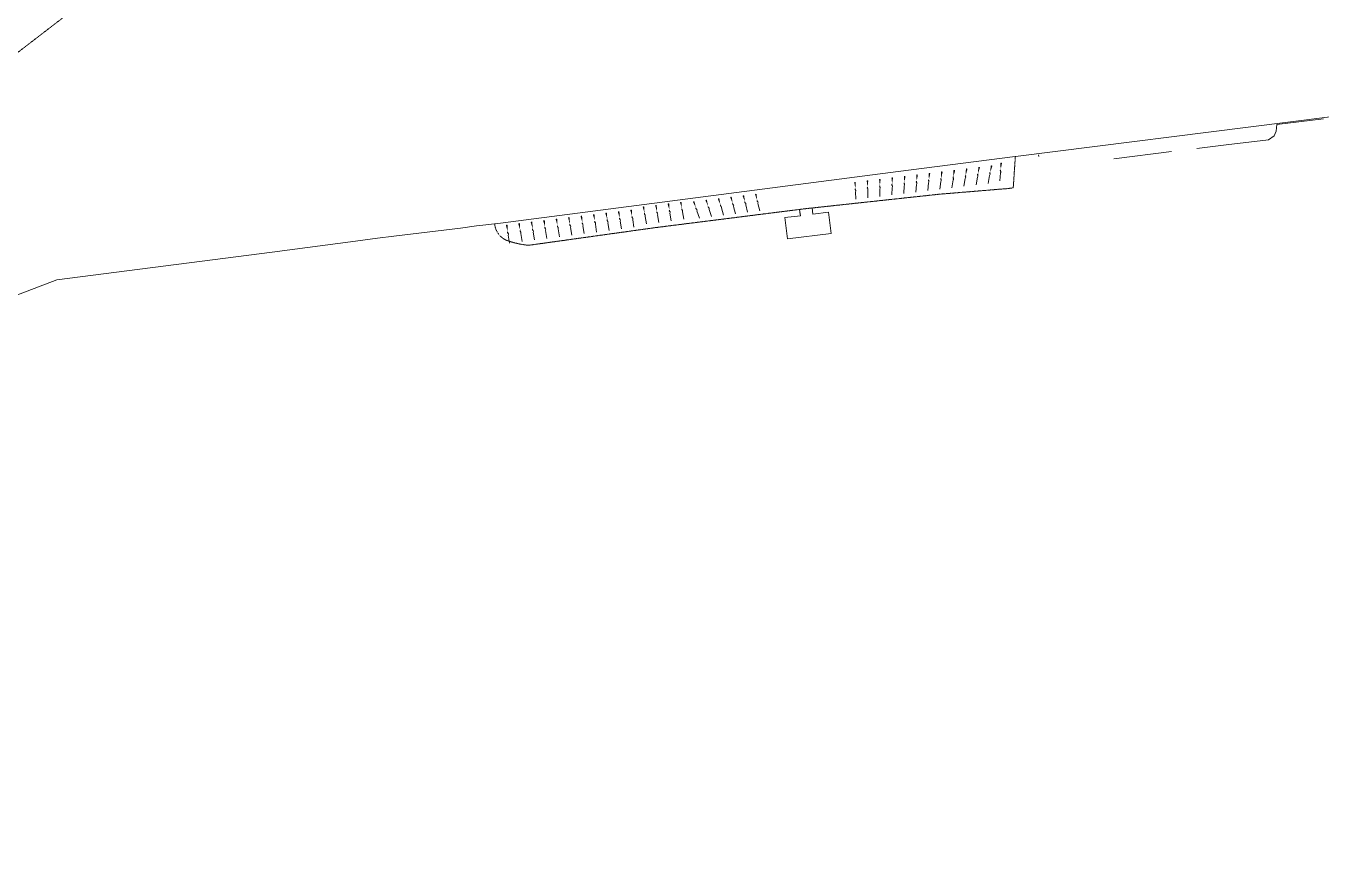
# Model space of a CAD drawing. Header units: millimetres. Extents: x 833924389 to 835767163, y 817400000 to 818811854.
# Drawn here: x 834542551 to 834952826, y 817740612 to 817999999 of the extents above; entities that cross this region are included whole.
import ezdxf

# ---------------------------------------------------------------- set-up
doc = ezdxf.new("R2010")
doc.units = ezdxf.units.MM
doc.header["$LTSCALE"] = 10
doc.header["$MEASUREMENT"] = 0
for name, pattern in [('11SW4A$0$DGN Style 3', [13.045886, 9.31849, -3.727396]), ('CENTER', [2, 1.25, -0.25, 0.25, -0.25]), ('DGN Style 2', [15.39188, 9.235128, -6.156752])]:
    doc.linetypes.add(name, pattern=pattern)
doc.layers.add('01_Base_Plan', color=5, linetype='Continuous', lineweight=5)
doc.layers.add('02_Buiding_Height_Limit', color=1, linetype='CENTER', lineweight=18)

# ---------------------------------------------------------------- blocks, each defined once
blk = doc.blocks.new('11SW4A$0$SLOPE_1')
at = {"linetype": 'Continuous', "lineweight": 0}
h = blk.add_hatch(color=0, dxfattribs=at)
edge = h.paths.add_edge_path(flags=16)
edge.add_ellipse((0.19, 0), major_axis=(0, 0.26), ratio=0.731707, start_angle=0, end_angle=360)
at = {"color": 0, "linetype": 'Continuous', "lineweight": 0}
blk.add_line((3.28, 0), (5.78, 0), dxfattribs=at)
blk.add_open_spline([(2.27, 0), (2.33, -0.03), (2.4, -0.09), (2.46, -0.09), (2.52, -0.09), (2.59, -0.03), (2.65, 0), (2.71, 0.03), (2.78, 0.06), (2.84, 0.09), (2.98, 0.15), (3.15, 0.07), (3.28, 0)], degree=3, knots=[0, 0, 0, 0, 0.193681, 0.193681, 0.193681, 0.387389, 0.387389, 0.387389, 0.581965, 0.581965, 0.581965, 1, 1, 1, 1], dxfattribs=at)
blk.add_solid([(2.27, 0), (0.19, 0.26), (0.19, -0.26)], dxfattribs=at)
blk = doc.blocks.new('11SW4A$0$SLOPE_2')
at = {"linetype": 'Continuous', "lineweight": 0}
h = blk.add_hatch(color=0, dxfattribs=at)
edge = h.paths.add_edge_path(flags=16)
edge.add_ellipse((0.19, 0), major_axis=(0, 0.26), ratio=0.731707, start_angle=0, end_angle=360)
at = {"color": 0, "linetype": 'Continuous', "lineweight": 0}
blk.add_line((3.29, 0), (5.8, 0), dxfattribs=at)
blk.add_open_spline([(2.28, 0), (2.34, -0.03), (2.4, -0.12), (2.47, -0.09), (2.53, -0.06), (2.59, -0.03), (2.66, 0), (2.72, 0.03), (2.78, 0.06), (2.85, 0.09), (2.98, 0.15), (3.18, 0.06), (3.29, 0)], degree=3, knots=[0, 0, 0, 0, 0.194519, 0.194519, 0.194519, 0.388142, 0.388142, 0.388142, 0.581765, 0.581765, 0.581765, 1, 1, 1, 1], dxfattribs=at)
blk.add_solid([(2.28, 0), (0.19, 0.26), (0.19, -0.26)], dxfattribs=at)
blk = doc.blocks.new('11SW4A$0$SLOPE_3')
at = {"linetype": 'Continuous', "lineweight": 0}
h = blk.add_hatch(color=0, dxfattribs=at)
edge = h.paths.add_edge_path(flags=16)
edge.add_ellipse((0.19, 0), major_axis=(0, 0.259), ratio=0.731707, start_angle=0, end_angle=360)
at = {"color": 0, "linetype": 'Continuous', "lineweight": 0}
blk.add_line((3.27, 0), (5.76, 0), dxfattribs=at)
blk.add_open_spline([(2.26, 0), (2.32, -0.03), (2.39, -0.06), (2.45, -0.09), (2.51, -0.12), (2.58, -0.03), (2.64, 0), (2.7, 0.03), (2.76, 0.06), (2.83, 0.09), (2.96, 0.15), (3.15, 0.06), (3.27, 0)], degree=3, knots=[0, 0, 0, 0, 0.193902, 0.193902, 0.193902, 0.387978, 0.387978, 0.387978, 0.581159, 0.581159, 0.581159, 1, 1, 1, 1], dxfattribs=at)
at = {"color": 0, "linetype": 'Continuous', "lineweight": 0, "extrusion": (0, 0, -1)}
blk.add_solid([(-2.26, 0), (-0.19, 0.26), (-0.19, -0.26)], dxfattribs=at)
blk = doc.blocks.new('11SW4A$0$SLOPE_4')
at = {"linetype": 'Continuous', "lineweight": 0}
h = blk.add_hatch(color=0, dxfattribs=at)
edge = h.paths.add_edge_path(flags=16)
edge.add_ellipse((0.19, 0), major_axis=(0, 0.257), ratio=0.731707, start_angle=0, end_angle=360)
at = {"color": 0, "linetype": 'Continuous', "lineweight": 0}
blk.add_line((3.25, 0), (5.72, 0), dxfattribs=at)
blk.add_open_spline([(2.25, 0), (2.31, -0.03), (2.37, -0.09), (2.43, -0.09), (2.5, -0.09), (2.56, -0.03), (2.62, 0), (2.68, 0.03), (2.75, 0.06), (2.81, 0.09), (2.95, 0.15), (3.12, 0.06), (3.25, 0)], degree=3, knots=[0, 0, 0, 0, 0.193398, 0.193398, 0.193398, 0.386888, 0.386888, 0.386888, 0.581535, 0.581535, 0.581535, 1, 1, 1, 1], dxfattribs=at)
at = {"color": 0, "linetype": 'Continuous', "lineweight": 0, "extrusion": (0, 0, -1)}
blk.add_solid([(-2.25, 0), (-0.19, 0.26), (-0.19, -0.26)], dxfattribs=at)
blk = doc.blocks.new('11SW4A$0$SLOPE_5')
at = {"linetype": 'Continuous', "lineweight": 0}
h = blk.add_hatch(color=0, dxfattribs=at)
edge = h.paths.add_edge_path(flags=16)
edge.add_ellipse((0.19, 0), major_axis=(0, 0.255), ratio=0.731707, start_angle=0, end_angle=360)
at = {"color": 0, "linetype": 'Continuous', "lineweight": 0}
blk.add_line((3.23, 0), (5.69, 0), dxfattribs=at)
blk.add_open_spline([(2.23, 0), (2.3, -0.03), (2.36, -0.09), (2.42, -0.09), (2.48, -0.09), (2.55, -0.03), (2.61, 0), (2.67, 0.03), (2.73, 0.06), (2.79, 0.09), (2.93, 0.15), (3.09, 0.06), (3.23, 0)], degree=3, knots=[0, 0, 0, 0, 0.193732, 0.193732, 0.193732, 0.387873, 0.387873, 0.387873, 0.581735, 0.581735, 0.581735, 1, 1, 1, 1], dxfattribs=at)
at = {"color": 0, "linetype": 'Continuous', "lineweight": 0, "extrusion": (0, 0, -1)}
blk.add_solid([(-2.23, 0), (-0.19, 0.26), (-0.19, -0.26)], dxfattribs=at)
blk = doc.blocks.new('11SW4A$0$SLOPE_6')
at = {"linetype": 'Continuous', "lineweight": 0}
h = blk.add_hatch(color=0, dxfattribs=at)
edge = h.paths.add_edge_path(flags=16)
edge.add_ellipse((0.19, 0), major_axis=(0, 0.254), ratio=0.731707, start_angle=0, end_angle=360)
at = {"color": 0, "linetype": 'Continuous', "lineweight": 0}
blk.add_line((3.21, 0), (5.66, 0), dxfattribs=at)
blk.add_open_spline([(2.22, 0), (2.28, -0.03), (2.34, -0.06), (2.41, -0.09), (2.47, -0.12), (2.53, -0.03), (2.59, 0), (2.66, 0.03), (2.72, 0.06), (2.78, 0.09), (2.91, 0.15), (3.07, 0.06), (3.21, 0)], degree=3, knots=[0, 0, 0, 0, 0.193755, 0.193755, 0.193755, 0.387915, 0.387915, 0.387915, 0.58148, 0.58148, 0.58148, 1, 1, 1, 1], dxfattribs=at)
at = {"color": 0, "linetype": 'Continuous', "lineweight": 0, "extrusion": (0, 0, -1)}
blk.add_solid([(-2.22, 0), (-0.19, 0.25), (-0.19, -0.25)], dxfattribs=at)
blk = doc.blocks.new('11SW4A$0$SLOPE_7')
at = {"linetype": 'Continuous', "lineweight": 0}
h = blk.add_hatch(color=0, dxfattribs=at)
edge = h.paths.add_edge_path(flags=16)
edge.add_ellipse((0.19, 0), major_axis=(0, 0.253), ratio=0.731707, start_angle=0, end_angle=360)
at = {"color": 0, "linetype": 'Continuous', "lineweight": 0}
blk.add_line((3.2, 0), (5.63, 0), dxfattribs=at)
blk.add_open_spline([(2.21, 0), (2.27, -0.03), (2.33, -0.12), (2.39, -0.09), (2.46, -0.06), (2.52, -0.03), (2.58, 0), (2.64, 0.03), (2.7, 0.06), (2.76, 0.08), (2.9, 0.15), (3.06, 0.06), (3.2, 0)], degree=3, knots=[0, 0, 0, 0, 0.193493, 0.193493, 0.193493, 0.387559, 0.387559, 0.387559, 0.581624, 0.581624, 0.581624, 1, 1, 1, 1], dxfattribs=at)
at = {"color": 0, "linetype": 'Continuous', "lineweight": 0, "extrusion": (0, 0, -1)}
blk.add_solid([(-2.21, 0), (-0.19, 0.25), (-0.19, -0.25)], dxfattribs=at)
blk = doc.blocks.new('11SW4A$0$SLOPE_8')
at = {"linetype": 'Continuous', "lineweight": 0}
h = blk.add_hatch(color=0, dxfattribs=at)
edge = h.paths.add_edge_path(flags=16)
edge.add_ellipse((0.18, 0), major_axis=(0, 0.252), ratio=0.731707, start_angle=0, end_angle=360)
at = {"color": 0, "linetype": 'Continuous', "lineweight": 0}
blk.add_line((3.18, 0), (5.6, 0), dxfattribs=at)
blk.add_open_spline([(2.2, 0), (2.26, -0.03), (2.32, -0.08), (2.38, -0.09), (2.45, -0.09), (2.51, -0.03), (2.57, 0), (2.63, 0.03), (2.69, 0.06), (2.75, 0.09), (2.88, 0.15), (3.05, 0.07), (3.18, 0)], degree=3, knots=[0, 0, 0, 0, 0.194055, 0.194055, 0.194055, 0.387897, 0.387897, 0.387897, 0.582283, 0.582283, 0.582283, 1, 1, 1, 1], dxfattribs=at)
at = {"color": 0, "linetype": 'Continuous', "lineweight": 0, "extrusion": (0, 0, -1)}
blk.add_solid([(-2.2, 0), (-0.18, 0.25), (-0.18, -0.25)], dxfattribs=at)
blk = doc.blocks.new('11SW4A$0$SLOPE_9')
at = {"linetype": 'Continuous', "lineweight": 0}
h = blk.add_hatch(color=0, dxfattribs=at)
edge = h.paths.add_edge_path(flags=16)
edge.add_ellipse((0.18, 0), major_axis=(0, 0.251), ratio=0.731707, start_angle=0, end_angle=360)
at = {"color": 0, "linetype": 'Continuous', "lineweight": 0}
blk.add_line((3.17, 0), (5.58, 0), dxfattribs=at)
blk.add_open_spline([(2.19, 0), (2.25, -0.03), (2.31, -0.12), (2.37, -0.09), (2.44, -0.06), (2.5, -0.03), (2.56, 0), (2.62, 0.03), (2.68, 0.06), (2.74, 0.08), (2.87, 0.15), (3.05, 0.07), (3.17, 0)], degree=3, knots=[0, 0, 0, 0, 0.194626, 0.194626, 0.194626, 0.388452, 0.388452, 0.388452, 0.582279, 0.582279, 0.582279, 1, 1, 1, 1], dxfattribs=at)
blk.add_solid([(2.19, 0), (0.18, 0.25), (0.18, -0.25)], dxfattribs=at)
blk = doc.blocks.new('11SW4A$0$SLOPE_10')
at = {"linetype": 'Continuous', "lineweight": 0}
h = blk.add_hatch(color=0, dxfattribs=at)
edge = h.paths.add_edge_path(flags=16)
edge.add_ellipse((0.18, 0), major_axis=(0, 0.25), ratio=0.731707, start_angle=0, end_angle=360)
at = {"color": 0, "linetype": 'Continuous', "lineweight": 0}
blk.add_line((3.16, 0), (5.56, 0), dxfattribs=at)
blk.add_open_spline([(2.18, 0), (2.24, -0.03), (2.3, -0.06), (2.37, -0.09), (2.43, -0.11), (2.49, -0.03), (2.55, 0), (2.61, 0.03), (2.67, 0.06), (2.73, 0.08), (2.86, 0.14), (3.04, 0.07), (3.16, 0)], degree=3, knots=[0, 0, 0, 0, 0.194088, 0.194088, 0.194088, 0.387544, 0.387544, 0.387544, 0.58188, 0.58188, 0.58188, 1, 1, 1, 1], dxfattribs=at)
at = {"color": 0, "linetype": 'Continuous', "lineweight": 0, "extrusion": (0, 0, -1)}
blk.add_solid([(-2.18, 0), (-0.18, 0.25), (-0.18, -0.25)], dxfattribs=at)
blk = doc.blocks.new('11SW4A$0$SLOPE_11')
at = {"linetype": 'Continuous', "lineweight": 0}
h = blk.add_hatch(color=0, dxfattribs=at)
edge = h.paths.add_edge_path(flags=16)
edge.add_ellipse((0.18, 0), major_axis=(0, 0.249), ratio=0.731707, start_angle=0, end_angle=360)
at = {"color": 0, "linetype": 'Continuous', "lineweight": 0}
blk.add_line((3.15, 0), (5.54, 0), dxfattribs=at)
blk.add_open_spline([(2.18, 0), (2.24, -0.03), (2.3, -0.09), (2.36, -0.09), (2.42, -0.09), (2.48, -0.03), (2.54, 0), (2.6, 0.03), (2.66, 0.06), (2.72, 0.08), (2.85, 0.15), (3.04, 0.07), (3.15, 0)], degree=3, knots=[0, 0, 0, 0, 0.193885, 0.193885, 0.193885, 0.38777, 0.38777, 0.38777, 0.581656, 0.581656, 0.581656, 1, 1, 1, 1], dxfattribs=at)
at = {"color": 0, "linetype": 'Continuous', "lineweight": 0, "extrusion": (0, 0, -1)}
blk.add_solid([(-2.18, 0), (-0.18, 0.25), (-0.18, -0.25)], dxfattribs=at)
blk = doc.blocks.new('11SW4A$0$SLOPE_12')
at = {"linetype": 'Continuous', "lineweight": 0}
h = blk.add_hatch(color=0, dxfattribs=at)
edge = h.paths.add_edge_path(flags=16)
edge.add_ellipse((0.18, 0), major_axis=(0, 0.248), ratio=0.731707, start_angle=0, end_angle=360)
at = {"color": 0, "linetype": 'Continuous', "lineweight": 0}
blk.add_line((3.14, 0), (5.53, 0), dxfattribs=at)
blk.add_open_spline([(2.17, 0), (2.23, -0.03), (2.29, -0.11), (2.35, -0.09), (2.41, -0.06), (2.47, -0.03), (2.53, 0), (2.59, 0.03), (2.65, 0.06), (2.72, 0.08), (2.85, 0.14), (3.04, 0.07), (3.14, 0)], degree=3, knots=[0, 0, 0, 0, 0.193362, 0.193362, 0.193362, 0.387769, 0.387769, 0.387769, 0.582176, 0.582176, 0.582176, 1, 1, 1, 1], dxfattribs=at)
blk.add_solid([(2.17, 0), (0.18, 0.25), (0.18, -0.25)], dxfattribs=at)
blk = doc.blocks.new('11SW4A$0$SLOPE_13')
at = {"linetype": 'Continuous', "lineweight": 0}
h = blk.add_hatch(color=0, dxfattribs=at)
edge = h.paths.add_edge_path(flags=16)
edge.add_ellipse((0.18, 0), major_axis=(0, 0.248), ratio=0.731707, start_angle=0, end_angle=360)
at = {"color": 0, "linetype": 'Continuous', "lineweight": 0}
blk.add_line((3.13, 0), (5.52, 0), dxfattribs=at)
blk.add_open_spline([(2.17, 0), (2.23, -0.03), (2.29, -0.1), (2.35, -0.09), (2.41, -0.08), (2.47, -0.03), (2.53, 0), (2.59, 0.03), (2.65, 0.05), (2.71, 0.08), (2.84, 0.14), (3.04, 0.07), (3.13, 0)], degree=3, knots=[0, 0, 0, 0, 0.194154, 0.194154, 0.194154, 0.38874, 0.38874, 0.38874, 0.582469, 0.582469, 0.582469, 1, 1, 1, 1], dxfattribs=at)
at = {"color": 0, "linetype": 'Continuous', "lineweight": 0, "extrusion": (0, 0, -1)}
blk.add_solid([(-2.17, 0), (-0.18, 0.25), (-0.18, -0.25)], dxfattribs=at)
blk = doc.blocks.new('11SW4A$0$SLOPE_21')
at = {"linetype": 'Continuous', "lineweight": 0}
h = blk.add_hatch(color=0, dxfattribs=at)
edge = h.paths.add_edge_path(flags=16)
edge.add_ellipse((0.18, 0), major_axis=(0, 0.248), ratio=0.731707, start_angle=0, end_angle=360)
at = {"color": 0, "linetype": 'Continuous', "lineweight": 0}
blk.add_line((3.14, 0), (5.53, 0), dxfattribs=at)
blk.add_open_spline([(2.17, 0), (2.23, -0.03), (2.29, -0.09), (2.35, -0.09), (2.41, -0.09), (2.47, -0.03), (2.53, 0), (2.6, 0.03), (2.66, 0.06), (2.72, 0.08), (2.85, 0.14), (3.07, 0.09), (3.14, 0)], degree=3, knots=[0, 0, 0, 0, 0.193627, 0.193627, 0.193627, 0.38784, 0.38784, 0.38784, 0.582053, 0.582053, 0.582053, 1, 1, 1, 1], dxfattribs=at)
blk.add_solid([(2.17, 0), (0.18, 0.25), (0.18, -0.25)], dxfattribs=at)
blk = doc.blocks.new('11SW4A$0$SLOPE_22')
at = {"linetype": 'Continuous', "lineweight": 0}
h = blk.add_hatch(color=0, dxfattribs=at)
edge = h.paths.add_edge_path(flags=16)
edge.add_ellipse((0.18, 0), major_axis=(0, 0.249), ratio=0.731707, start_angle=0, end_angle=360)
at = {"color": 0, "linetype": 'Continuous', "lineweight": 0}
blk.add_line((3.15, 0), (5.55, 0), dxfattribs=at)
blk.add_open_spline([(2.18, 0), (2.24, -0.03), (2.3, -0.09), (2.36, -0.09), (2.42, -0.09), (2.48, -0.03), (2.54, 0), (2.6, 0.03), (2.66, 0.05), (2.72, 0.08), (2.85, 0.14), (3.08, 0.09), (3.15, 0)], degree=3, knots=[0, 0, 0, 0, 0.194216, 0.194216, 0.194216, 0.388039, 0.388039, 0.388039, 0.581862, 0.581862, 0.581862, 1, 1, 1, 1], dxfattribs=at)
at = {"color": 0, "linetype": 'Continuous', "lineweight": 0, "extrusion": (0, 0, -1)}
blk.add_solid([(-2.18, 0), (-0.18, 0.25), (-0.18, -0.25)], dxfattribs=at)
blk = doc.blocks.new('11SW4A$0$SLOPE_23')
at = {"linetype": 'Continuous', "lineweight": 0}
h = blk.add_hatch(color=0, dxfattribs=at)
edge = h.paths.add_edge_path(flags=16)
edge.add_ellipse((0.18, 0), major_axis=(0, 0.25), ratio=0.731707, start_angle=0, end_angle=360)
at = {"color": 0, "linetype": 'Continuous', "lineweight": 0}
blk.add_line((3.16, 0), (5.57, 0), dxfattribs=at)
blk.add_open_spline([(2.18, 0), (2.25, -0.03), (2.3, -0.07), (2.37, -0.09), (2.43, -0.1), (2.49, -0.03), (2.55, 0), (2.61, 0.03), (2.67, 0.06), (2.73, 0.08), (2.86, 0.15), (3.1, 0.09), (3.16, 0)], degree=3, knots=[0, 0, 0, 0, 0.193753, 0.193753, 0.193753, 0.387275, 0.387275, 0.387275, 0.581524, 0.581524, 0.581524, 1, 1, 1, 1], dxfattribs=at)
at = {"color": 0, "linetype": 'Continuous', "lineweight": 0, "extrusion": (0, 0, -1)}
blk.add_solid([(-2.18, 0), (-0.18, 0.25), (-0.18, -0.25)], dxfattribs=at)
blk = doc.blocks.new('11SW4A$0$SLOPE_24')
at = {"linetype": 'Continuous', "lineweight": 0}
h = blk.add_hatch(color=0, dxfattribs=at)
edge = h.paths.add_edge_path(flags=16)
edge.add_ellipse((0.18, 0), major_axis=(0, 0.251), ratio=0.731707, start_angle=0, end_angle=360)
at = {"color": 0, "linetype": 'Continuous', "lineweight": 0}
blk.add_line((3.17, 0), (5.59, 0), dxfattribs=at)
blk.add_open_spline([(2.19, 0), (2.25, -0.03), (2.31, -0.09), (2.38, -0.09), (2.44, -0.08), (2.5, -0.03), (2.56, 0), (2.62, 0.03), (2.68, 0.06), (2.74, 0.08), (2.87, 0.15), (3.11, 0.09), (3.17, 0)], degree=3, knots=[0, 0, 0, 0, 0.194201, 0.194201, 0.194201, 0.387444, 0.387444, 0.387444, 0.581329, 0.581329, 0.581329, 1, 1, 1, 1], dxfattribs=at)
at = {"color": 0, "linetype": 'Continuous', "lineweight": 0, "extrusion": (0, 0, -1)}
blk.add_solid([(-2.19, 0), (-0.18, 0.25), (-0.18, -0.25)], dxfattribs=at)
blk = doc.blocks.new('11SW4A$0$SLOPE_25')
at = {"linetype": 'Continuous', "lineweight": 0}
h = blk.add_hatch(color=0, dxfattribs=at)
edge = h.paths.add_edge_path(flags=16)
edge.add_ellipse((0.18, 0), major_axis=(0, 0.252), ratio=0.731707, start_angle=0, end_angle=360)
at = {"color": 0, "linetype": 'Continuous', "lineweight": 0}
blk.add_line((3.19, 0), (5.61, 0), dxfattribs=at)
blk.add_open_spline([(2.2, 0), (2.26, -0.03), (2.32, -0.12), (2.39, -0.09), (2.45, -0.06), (2.51, -0.03), (2.57, 0), (2.63, 0.03), (2.69, 0.06), (2.76, 0.09), (2.89, 0.15), (3.13, 0.09), (3.19, 0)], degree=3, knots=[0, 0, 0, 0, 0.19388, 0.19388, 0.19388, 0.38805, 0.38805, 0.38805, 0.58222, 0.58222, 0.58222, 1, 1, 1, 1], dxfattribs=at)
at = {"color": 0, "linetype": 'Continuous', "lineweight": 0, "extrusion": (0, 0, -1)}
blk.add_solid([(-2.2, 0), (-0.19, 0.25), (-0.19, -0.25)], dxfattribs=at)
blk = doc.blocks.new('11SW4A$0$SLOPE_26')
at = {"linetype": 'Continuous', "lineweight": 0}
h = blk.add_hatch(color=0, dxfattribs=at)
edge = h.paths.add_edge_path(flags=16)
edge.add_ellipse((0.19, 0), major_axis=(0, 0.253), ratio=0.731707, start_angle=0, end_angle=360)
at = {"color": 0, "linetype": 'Continuous', "lineweight": 0}
blk.add_line((3.2, 0), (5.64, 0), dxfattribs=at)
blk.add_open_spline([(2.21, 0), (2.27, -0.03), (2.33, -0.11), (2.4, -0.09), (2.47, -0.07), (2.52, -0.03), (2.58, 0), (2.64, 0.03), (2.71, 0.06), (2.77, 0.09), (2.9, 0.15), (3.14, 0.09), (3.2, 0)], degree=3, knots=[0, 0, 0, 0, 0.193574, 0.193574, 0.193574, 0.386925, 0.386925, 0.386925, 0.581618, 0.581618, 0.581618, 1, 1, 1, 1], dxfattribs=at)
blk.add_solid([(2.21, 0), (0.19, 0.25), (0.19, -0.25)], dxfattribs=at)
blk = doc.blocks.new('11SW4A$0$SLOPE_27')
at = {"linetype": 'Continuous', "lineweight": 0}
h = blk.add_hatch(color=0, dxfattribs=at)
edge = h.paths.add_edge_path(flags=16)
edge.add_ellipse((0.18, 0), major_axis=(0, 0.25), ratio=0.731707, start_angle=0, end_angle=360)
at = {"color": 0, "linetype": 'Continuous', "lineweight": 0}
blk.add_line((3.17, 0), (5.58, 0), dxfattribs=at)
blk.add_open_spline([(2.19, 0), (2.25, -0.03), (2.31, -0.09), (2.37, -0.09), (2.44, -0.09), (2.49, -0.03), (2.56, 0), (2.62, 0.03), (2.68, 0.06), (2.74, 0.08), (2.87, 0.14), (3.09, 0.08), (3.17, 0)], degree=3, knots=[0, 0, 0, 0, 0.1938, 0.1938, 0.1938, 0.388021, 0.388021, 0.388021, 0.581695, 0.581695, 0.581695, 1, 1, 1, 1], dxfattribs=at)
blk.add_solid([(2.19, 0), (0.18, 0.25), (0.18, -0.25)], dxfattribs=at)
blk = doc.blocks.new('11SW4A$0$SLOPE_28')
at = {"linetype": 'Continuous', "lineweight": 0}
h = blk.add_hatch(color=0, dxfattribs=at)
edge = h.paths.add_edge_path(flags=16)
edge.add_ellipse((0.18, 0), major_axis=(0, 0.252), ratio=0.731707, start_angle=0, end_angle=360)
at = {"color": 0, "linetype": 'Continuous', "lineweight": 0}
blk.add_line((3.18, 0), (5.6, 0), dxfattribs=at)
blk.add_open_spline([(2.2, 0), (2.26, -0.03), (2.32, -0.09), (2.38, -0.09), (2.45, -0.08), (2.51, -0.03), (2.57, 0), (2.63, 0.03), (2.69, 0.06), (2.75, 0.08), (2.88, 0.14), (3.1, 0.08), (3.18, 0)], degree=3, knots=[0, 0, 0, 0, 0.193869, 0.193869, 0.193869, 0.388019, 0.388019, 0.388019, 0.581627, 0.581627, 0.581627, 1, 1, 1, 1], dxfattribs=at)
blk.add_solid([(2.2, 0), (0.18, 0.25), (0.18, -0.25)], dxfattribs=at)
blk = doc.blocks.new('11SW4A$0$SLOPE_29')
at = {"linetype": 'Continuous', "lineweight": 0}
h = blk.add_hatch(color=0, dxfattribs=at)
edge = h.paths.add_edge_path(flags=16)
edge.add_ellipse((0.18, 0), major_axis=(0, 0.253), ratio=0.731707, start_angle=0, end_angle=360)
at = {"color": 0, "linetype": 'Continuous', "lineweight": 0}
blk.add_line((3.2, 0), (5.63, 0), dxfattribs=at)
blk.add_open_spline([(2.21, 0), (2.27, -0.03), (2.33, -0.07), (2.39, -0.09), (2.46, -0.1), (2.52, -0.03), (2.58, 0), (2.64, 0.03), (2.7, 0.06), (2.76, 0.09), (2.9, 0.15), (3.12, 0.08), (3.2, 0)], degree=3, knots=[0, 0, 0, 0, 0.193184, 0.193184, 0.193184, 0.38718, 0.38718, 0.38718, 0.581717, 0.581717, 0.581717, 1, 1, 1, 1], dxfattribs=at)
at = {"color": 0, "linetype": 'Continuous', "lineweight": 0, "extrusion": (0, 0, -1)}
blk.add_solid([(-2.21, 0), (-0.18, 0.25), (-0.19, -0.25)], dxfattribs=at)
blk = doc.blocks.new('11SW4A$0$SLOPE_30')
at = {"linetype": 'Continuous', "lineweight": 0}
h = blk.add_hatch(color=0, dxfattribs=at)
edge = h.paths.add_edge_path(flags=16)
edge.add_ellipse((0.19, 0), major_axis=(0, 0.254), ratio=0.731707, start_angle=0, end_angle=360)
at = {"color": 0, "linetype": 'Continuous', "lineweight": 0}
blk.add_line((3.21, 0), (5.66, 0), dxfattribs=at)
blk.add_open_spline([(2.22, 0), (2.28, -0.03), (2.34, -0.06), (2.41, -0.09), (2.47, -0.12), (2.53, -0.03), (2.59, 0), (2.65, 0.03), (2.72, 0.06), (2.78, 0.09), (2.91, 0.15), (3.13, 0.09), (3.21, 0)], degree=3, knots=[0, 0, 0, 0, 0.19414, 0.19414, 0.19414, 0.388043, 0.388043, 0.388043, 0.581706, 0.581706, 0.581706, 1, 1, 1, 1], dxfattribs=at)
blk.add_solid([(2.22, 0), (0.19, 0.25), (0.19, -0.25)], dxfattribs=at)
blk = doc.blocks.new('11SW4A$0$SLOPE_31')
at = {"linetype": 'Continuous', "lineweight": 0}
h = blk.add_hatch(color=0, dxfattribs=at)
edge = h.paths.add_edge_path(flags=16)
edge.add_ellipse((0.19, 0), major_axis=(0, 0.255), ratio=0.731707, start_angle=0, end_angle=360)
at = {"color": 0, "linetype": 'Continuous', "lineweight": 0}
blk.add_line((3.23, 0), (5.68, 0), dxfattribs=at)
blk.add_open_spline([(2.23, 0), (2.29, -0.03), (2.36, -0.06), (2.42, -0.09), (2.48, -0.12), (2.54, -0.03), (2.6, 0), (2.67, 0.03), (2.73, 0.06), (2.79, 0.09), (2.93, 0.15), (3.15, 0.09), (3.23, 0)], degree=3, knots=[0, 0, 0, 0, 0.194303, 0.194303, 0.194303, 0.387747, 0.387747, 0.387747, 0.581966, 0.581966, 0.581966, 1, 1, 1, 1], dxfattribs=at)
blk.add_solid([(2.23, 0), (0.19, 0.26), (0.19, -0.25)], dxfattribs=at)
blk = doc.blocks.new('11SW4A$0$SLOPE_32')
at = {"linetype": 'Continuous', "lineweight": 0}
h = blk.add_hatch(color=0, dxfattribs=at)
edge = h.paths.add_edge_path(flags=16)
edge.add_ellipse((0.19, 0), major_axis=(0, 0.256), ratio=0.731707, start_angle=0, end_angle=360)
at = {"color": 0, "linetype": 'Continuous', "lineweight": 0}
blk.add_line((3.24, 0), (5.71, 0), dxfattribs=at)
blk.add_open_spline([(2.24, 0), (2.3, -0.03), (2.36, -0.09), (2.43, -0.09), (2.49, -0.09), (2.55, -0.03), (2.62, 0), (2.68, 0.03), (2.74, 0.06), (2.8, 0.09), (2.94, 0.15), (3.16, 0.09), (3.24, 0)], degree=3, knots=[0, 0, 0, 0, 0.194258, 0.194258, 0.194258, 0.38753, 0.38753, 0.38753, 0.582104, 0.582104, 0.582104, 1, 1, 1, 1], dxfattribs=at)
blk.add_solid([(2.24, 0), (0.19, 0.26), (0.19, -0.26)], dxfattribs=at)
blk = doc.blocks.new('11SW4A$0$SLOPE_33')
at = {"linetype": 'Continuous', "lineweight": 0}
h = blk.add_hatch(color=0, dxfattribs=at)
edge = h.paths.add_edge_path(flags=16)
edge.add_ellipse((0.19, 0), major_axis=(0, 0.258), ratio=0.731707, start_angle=0, end_angle=360)
at = {"color": 0, "linetype": 'Continuous', "lineweight": 0}
blk.add_line((3.26, 0), (5.74, 0), dxfattribs=at)
blk.add_open_spline([(2.25, 0), (2.32, -0.03), (2.38, -0.1), (2.44, -0.09), (2.51, -0.08), (2.57, -0.03), (2.63, 0), (2.69, 0.03), (2.76, 0.06), (2.82, 0.09), (2.95, 0.15), (3.18, 0.09), (3.26, 0)], degree=3, knots=[0, 0, 0, 0, 0.193516, 0.193516, 0.193516, 0.387864, 0.387864, 0.387864, 0.581444, 0.581444, 0.581444, 1, 1, 1, 1], dxfattribs=at)
blk.add_solid([(2.25, 0), (0.19, 0.26), (0.19, -0.26)], dxfattribs=at)
blk = doc.blocks.new('11SW4A$0$SLOPE_34')
at = {"linetype": 'Continuous', "lineweight": 0}
h = blk.add_hatch(color=0, dxfattribs=at)
edge = h.paths.add_edge_path(flags=16)
edge.add_ellipse((0.19, 0), major_axis=(0, 0.259), ratio=0.731707, start_angle=0, end_angle=360)
at = {"color": 0, "linetype": 'Continuous', "lineweight": 0}
blk.add_line((3.27, 0), (5.77, 0), dxfattribs=at)
blk.add_open_spline([(2.26, 0), (2.33, -0.03), (2.39, -0.09), (2.45, -0.09), (2.52, -0.09), (2.58, -0.03), (2.64, 0), (2.7, 0.03), (2.77, 0.06), (2.83, 0.09), (2.97, 0.15), (3.19, 0.09), (3.27, 0)], degree=3, knots=[0, 0, 0, 0, 0.194549, 0.194549, 0.194549, 0.388417, 0.388417, 0.388417, 0.581759, 0.581759, 0.581759, 1, 1, 1, 1], dxfattribs=at)
at = {"color": 0, "linetype": 'Continuous', "lineweight": 0, "extrusion": (0, 0, -1)}
blk.add_solid([(-2.26, 0), (-0.19, 0.26), (-0.19, -0.26)], dxfattribs=at)
blk = doc.blocks.new('11SW4A$0$SLOPE_35')
at = {"linetype": 'Continuous', "lineweight": 0}
h = blk.add_hatch(color=0, dxfattribs=at)
edge = h.paths.add_edge_path(flags=16)
edge.add_ellipse((0.19, 0), major_axis=(0, 0.26), ratio=0.731707, start_angle=0, end_angle=360)
at = {"color": 0, "linetype": 'Continuous', "lineweight": 0}
blk.add_line((3.29, 0), (5.79, 0), dxfattribs=at)
blk.add_open_spline([(2.27, 0), (2.34, -0.03), (2.4, -0.09), (2.46, -0.09), (2.53, -0.09), (2.59, -0.03), (2.65, 0), (2.72, 0.03), (2.78, 0.06), (2.84, 0.09), (2.98, 0.15), (3.21, 0.09), (3.29, 0)], degree=3, knots=[0, 0, 0, 0, 0.193718, 0.193718, 0.193718, 0.387766, 0.387766, 0.387766, 0.582057, 0.582057, 0.582057, 1, 1, 1, 1], dxfattribs=at)
at = {"color": 0, "linetype": 'Continuous', "lineweight": 0, "extrusion": (0, 0, -1)}
blk.add_solid([(-2.27, 0), (-0.19, 0.26), (-0.19, -0.26)], dxfattribs=at)
blk = doc.blocks.new('11SW4A$0$SLOPE_36')
at = {"linetype": 'Continuous', "lineweight": 0}
h = blk.add_hatch(color=0, dxfattribs=at)
edge = h.paths.add_edge_path(flags=16)
edge.add_ellipse((0.19, 0), major_axis=(0, 0.261), ratio=0.731707, start_angle=0, end_angle=360)
at = {"color": 0, "linetype": 'Continuous', "lineweight": 0}
blk.add_line((3.3, 0), (5.82, 0), dxfattribs=at)
blk.add_open_spline([(2.28, 0), (2.35, -0.03), (2.41, -0.08), (2.48, -0.09), (2.54, -0.1), (2.6, -0.03), (2.67, 0), (2.73, 0.03), (2.79, 0.06), (2.86, 0.09), (2.99, 0.15), (3.22, 0.09), (3.3, 0)], degree=3, knots=[0, 0, 0, 0, 0.193921, 0.193921, 0.193921, 0.388317, 0.388317, 0.388317, 0.582193, 0.582193, 0.582193, 1, 1, 1, 1], dxfattribs=at)
blk.add_solid([(2.28, 0), (0.19, 0.26), (0.19, -0.26)], dxfattribs=at)
blk = doc.blocks.new('11SW4A$0$SLOPE_37')
at = {"linetype": 'Continuous', "lineweight": 0}
h = blk.add_hatch(color=0, dxfattribs=at)
edge = h.paths.add_edge_path(flags=16)
edge.add_ellipse((0.19, 0), major_axis=(0, 0.262), ratio=0.731707, start_angle=0, end_angle=360)
at = {"color": 0, "linetype": 'Continuous', "lineweight": 0}
blk.add_line((3.32, 0), (5.85, 0), dxfattribs=at)
blk.add_open_spline([(2.29, 0), (2.36, -0.03), (2.42, -0.06), (2.49, -0.09), (2.55, -0.12), (2.61, -0.03), (2.68, 0), (2.74, 0.03), (2.81, 0.06), (2.87, 0.09), (3.01, 0.15), (3.24, 0.09), (3.32, 0)], degree=3, knots=[0, 0, 0, 0, 0.193807, 0.193807, 0.193807, 0.387443, 0.387443, 0.387443, 0.581595, 0.581595, 0.581595, 1, 1, 1, 1], dxfattribs=at)
blk.add_solid([(2.29, 0), (0.19, 0.26), (0.19, -0.26)], dxfattribs=at)
blk = doc.blocks.new('11SW4A$0$SLOPE_38')
at = {"linetype": 'Continuous', "lineweight": 0}
h = blk.add_hatch(color=0, dxfattribs=at)
edge = h.paths.add_edge_path(flags=16)
edge.add_ellipse((0.19, 0), major_axis=(0, 0.264), ratio=0.731707, start_angle=0, end_angle=360)
at = {"color": 0, "linetype": 'Continuous', "lineweight": 0}
blk.add_line((3.33, 0), (5.87, 0), dxfattribs=at)
blk.add_open_spline([(2.31, 0), (2.37, -0.03), (2.43, -0.12), (2.5, -0.09), (2.56, -0.06), (2.63, -0.03), (2.69, 0), (2.75, 0.03), (2.82, 0.06), (2.88, 0.09), (3.02, 0.15), (3.25, 0.09), (3.33, 0)], degree=3, knots=[0, 0, 0, 0, 0.193262, 0.193262, 0.193262, 0.387373, 0.387373, 0.387373, 0.581483, 0.581483, 0.581483, 1, 1, 1, 1], dxfattribs=at)
blk.add_solid([(2.31, 0), (0.19, 0.26), (0.19, -0.26)], dxfattribs=at)
blk = doc.blocks.new('11SW4A$0$SLOPE_39')
at = {"linetype": 'Continuous', "lineweight": 0}
h = blk.add_hatch(color=0, dxfattribs=at)
edge = h.paths.add_edge_path(flags=16)
edge.add_ellipse((0.19, 0), major_axis=(0, 0.265), ratio=0.731707, start_angle=0, end_angle=360)
at = {"color": 0, "linetype": 'Continuous', "lineweight": 0}
blk.add_line((3.35, 0), (5.9, 0), dxfattribs=at)
blk.add_open_spline([(2.31, 0), (2.38, -0.03), (2.44, -0.06), (2.51, -0.09), (2.57, -0.12), (2.64, -0.03), (2.7, 0), (2.77, 0.03), (2.83, 0.06), (2.9, 0.09), (3.04, 0.15), (3.27, 0.09), (3.35, 0)], degree=3, knots=[0, 0, 0, 0, 0.194069, 0.194069, 0.194069, 0.387988, 0.387988, 0.387988, 0.581669, 0.581669, 0.581669, 1, 1, 1, 1], dxfattribs=at)
blk.add_solid([(2.31, 0), (0.19, 0.27), (0.19, -0.26)], dxfattribs=at)
blk = doc.blocks.new('11SW4A$0$SLOPE_40')
at = {"linetype": 'Continuous', "lineweight": 0}
h = blk.add_hatch(color=0, dxfattribs=at)
edge = h.paths.add_edge_path(flags=16)
edge.add_ellipse((0.19, 0), major_axis=(0, 0.266), ratio=0.731707, start_angle=0, end_angle=360)
at = {"color": 0, "linetype": 'Continuous', "lineweight": 0}
blk.add_line((3.36, 0), (5.93, 0), dxfattribs=at)
blk.add_open_spline([(2.33, 0), (2.39, -0.03), (2.45, -0.12), (2.52, -0.09), (2.58, -0.06), (2.65, -0.03), (2.71, 0), (2.78, 0.03), (2.84, 0.06), (2.91, 0.09), (3.05, 0.15), (3.28, 0.09), (3.36, 0)], degree=3, knots=[0, 0, 0, 0, 0.19356, 0.19356, 0.19356, 0.387978, 0.387978, 0.387978, 0.582396, 0.582396, 0.582396, 1, 1, 1, 1], dxfattribs=at)
blk.add_solid([(2.33, 0), (0.19, 0.27), (0.19, -0.27)], dxfattribs=at)
blk = doc.blocks.new('11SW4A$0$SLOPE_41')
at = {"linetype": 'Continuous', "lineweight": 0}
h = blk.add_hatch(color=0, dxfattribs=at)
edge = h.paths.add_edge_path(flags=16)
edge.add_ellipse((0.2, 0), major_axis=(0, 0.267), ratio=0.731707, start_angle=0, end_angle=360)
at = {"color": 0, "linetype": 'Continuous', "lineweight": 0}
blk.add_line((3.38, 0), (5.95, 0), dxfattribs=at)
blk.add_open_spline([(2.34, 0), (2.4, -0.03), (2.46, -0.08), (2.53, -0.09), (2.6, -0.1), (2.66, -0.03), (2.73, 0), (2.79, 0.03), (2.86, 0.06), (2.92, 0.09), (3.06, 0.15), (3.29, 0.09), (3.38, 0)], degree=3, knots=[0, 0, 0, 0, 0.194288, 0.194288, 0.194288, 0.387702, 0.387702, 0.387702, 0.581859, 0.581859, 0.581859, 1, 1, 1, 1], dxfattribs=at)
blk.add_solid([(2.34, 0), (0.2, 0.27), (0.19, -0.27)], dxfattribs=at)

msp = doc.modelspace()

# ---------------------------------------------------------------- linework, layer by layer
at = {"layer": '01_Base_Plan', "ltscale": 10}
msp.add_line((834863391, 817958606), (834863354, 817959135), dxfattribs=at)
at = {"layer": '01_Base_Plan'}
for p, q in [((834787850, 817940077), (834787628, 817941841)), ((834787628, 817941841), (834787882, 817939829)), ((834791850, 817940330), (834791605, 817942272)), ((834787882, 817939829), (834782922, 817939204)), ((834782922, 817939204), (834783776, 817932443)), ((834796809, 817940956), (834791850, 817940330)), ((834796809, 817940956), (834797662, 817934195)), ((834797662, 817934195), (834783776, 817932443))]:
    msp.add_line(p, q, dxfattribs=at)
at = {"layer": '01_Base_Plan', "flags": 128}
for points in [[(834855966, 817958604), (834855973, 817958605), (835030239, 817980590)], [(834818897, 817953877), (834855966, 817958604)], [(834818897, 817953877), (834855966, 817958604)], [(834818897, 817953877), (834692892, 817937505)], [(834818897, 817953877), (834692892, 817937505)], [(834691034, 817937282), (834686380, 817936723), (834685241, 817936573), (834680255, 817935917), (834659151, 817933316)], [(834692892, 817937505), (834691034, 817937282)], [(834692892, 817937505), (834691034, 817937282)], [(834659151, 817933316), (834653973, 817932665)], [(834646962, 817931718), (834620540, 817928274)], [(834653973, 817932665), (834646962, 817931718)], [(834620540, 817928274), (834552341, 817919506)], [(834552341, 817919506), (834501391, 817900043), (834500000, 817899518)]]:
    msp.add_lwpolyline(points, dxfattribs=at)
at = {"layer": '01_Base_Plan', "ltscale": 10, "flags": 128}
for points in [[(834913421, 817961174), (834922704, 817962337), (834936203, 817963866), (834937939, 817965108), (834938643, 817966640), (834938842, 817968758), (834953557, 817970563)], [(834887149, 817957884), (834905471, 817960179)]]:
    msp.add_lwpolyline(points, dxfattribs=at)
at = {"layer": '01_Base_Plan', "linetype": 'DGN Style 2', "flags": 128}
for points in [[(834855973, 817958605), (834855315, 817948662)], [(834855315, 817948662), (834855299, 817948660), (834853836, 817948458), (834831732, 817946619), (834818385, 817945174)], [(834818385, 817945174), (834789204, 817942012), (834741834, 817936035), (834701782, 817930439), (834701688, 817930448), (834701630, 817930454), (834701573, 817930459), (834701515, 817930465), (834701458, 817930472), (834701400, 817930478), (834701342, 817930484), (834701285, 817930491), (834701227, 817930497), (834701170, 817930504), (834701112, 817930511), (834701055, 817930518), (834700997, 817930525), (834700940, 817930532), (834700883, 817930539), (834700825, 817930547), (834700768, 817930554), (834700710, 817930562), (834700653, 817930570), (834700596, 817930578), (834700538, 817930586), (834700481, 817930594), (834700424, 817930602), (834700366, 817930610), (834700309, 817930619), (834700252, 817930627), (834700195, 817930636), (834700137, 817930645), (834700080, 817930654), (834700023, 817930663), (834699966, 817930672), (834699909, 817930682), (834699852, 817930691), (834699794, 817930701), (834699737, 817930710), (834699680, 817930720), (834699623, 817930730), (834699566, 817930740), (834699509, 817930750), (834699452, 817930761), (834699395, 817930771), (834699338, 817930782), (834699281, 817930792), (834699225, 817930803), (834699168, 817930814), (834699111, 817930825), (834699054, 817930836), (834698997, 817930847), (834698940, 817930859), (834698884, 817930870), (834698827, 817930882), (834698770, 817930893), (834698714, 817930905), (834698657, 817930917), (834698600, 817930929), (834698544, 817930941), (834698487, 817930954), (834698431, 817930966), (834698374, 817930979), (834698318, 817930991), (834698261, 817931004), (834698205, 817931017), (834698148, 817931030), (834698092, 817931043), (834698035, 817931056), (834697979, 817931070), (834697923, 817931083), (834697867, 817931097), (834697810, 817931110), (834697754, 817931124), (834697698, 817931138), (834697642, 817931152), (834697586, 817931166), (834697529, 817931181), (834697473, 817931195), (834697417, 817931210), (834697361, 817931224), (834697305, 817931239), (834697249, 817931254), (834697193, 817931269), (834697138, 817931284), (834697082, 817931299), (834697026, 817931315), (834696970, 817931330), (834696914, 817931346), (834696859, 817931361), (834696803, 817931377), (834696747, 817931393), (834696692, 817931409), (834696636, 817931425), (834696580, 817931442), (834696525, 817931458), (834696469, 817931474), (834696414, 817931491), (834696359, 817931508), (834696303, 817931525), (834696248, 817931542), (834696192, 817931559), (834696137, 817931576), (834696082, 817931593), (834696027, 817931611), (834695972, 817931628), (834695916, 817931646), (834695861, 817931664), (834695806, 817931682), (834695751, 817931700), (834695696, 817931718), (834695641, 817931736), (834695556, 817931760), (834695501, 817931776), (834695445, 817931793), (834695390, 817931810), (834695335, 817931828), (834695280, 817931846), (834695225, 817931865), (834695171, 817931884), (834695116, 817931904), (834695062, 817931924), (834695008, 817931945), (834694954, 817931966), (834694901, 817931988), (834694847, 817932010), (834694794, 817932033), (834694741, 817932056), (834694688, 817932080), (834694636, 817932104), (834694583, 817932129), (834694531, 817932154), (834694479, 817932180), (834694428, 817932206), (834694376, 817932233), (834694325, 817932260), (834694274, 817932287), (834694223, 817932315), (834694173, 817932344), (834694123, 817932373), (834694073, 817932402), (834694023, 817932432), (834693974, 817932463), (834693925, 817932493), (834693876, 817932525), (834693828, 817932556), (834693780, 817932588), (834693732, 817932621), (834693684, 817932654), (834693637, 817932688), (834693590, 817932722), (834693544, 817932756), (834693497, 817932791), (834693451, 817932826), (834693406, 817932861), (834693360, 817932897), (834693315, 817932934), (834693271, 817932971), (834693226, 817933008), (834693182, 817933046), (834693139, 817933084), (834693096, 817933122), (834693053, 817933161), (834693010, 817933200), (834692968, 817933240), (834692926, 817933280), (834692885, 817933321), (834692844, 817933361), (834692803, 817933403), (834692763, 817933444), (834692723, 817933486), (834692683, 817933528), (834692644, 817933571), (834692605, 817933614), (834692567, 817933658), (834692529, 817933701), (834692492, 817933745), (834692454, 817933790), (834692418, 817933835), (834692381, 817933880), (834692346, 817933925), (834692310, 817933971), (834692275, 817934017), (834692240, 817934063), (834692206, 817934110), (834692173, 817934157), (834692139, 817934205), (834692106, 817934252), (834692074, 817934300), (834692042, 817934348), (834692010, 817934397), (834691979, 817934446), (834691949, 817934495), (834691918, 817934544), (834691889, 817934594), (834691859, 817934644), (834691831, 817934694), (834691802, 817934745), (834691774, 817934796), (834691747, 817934847), (834691720, 817934898), (834691720, 817934898), (834691694, 817934949), (834691668, 817935001), (834691642, 817935053), (834691617, 817935105), (834691593, 817935158), (834691569, 817935210), (834691545, 817935263), (834691522, 817935316), (834691499, 817935370), (834691477, 817935423), (834691456, 817935477), (834691435, 817935531), (834691414, 817935585), (834691394, 817935639), (834691374, 817935694), (834691355, 817935748), (834691337, 817935803), (834691318, 817935858), (834691301, 817935913), (834691284, 817935969), (834691267, 817936024), (834691251, 817936080), (834691236, 817936135), (834691221, 817936191), (834691206, 817936247), (834691192, 817936304), (834691179, 817936360), (834691166, 817936416), (834691153, 817936473), (834691141, 817936530), (834691130, 817936586), (834691119, 817936643), (834691109, 817936700), (834691099, 817936757), (834691090, 817936814), (834691081, 817936872), (834691073, 817936929), (834691065, 817936986), (834691058, 817937044), (834691051, 817937101), (834691045, 817937159), (834691040, 817937217), (834691034, 817937282)]]:
    msp.add_lwpolyline(points, dxfattribs=at)
at = {"layer": '02_Buiding_Height_Limit', "ltscale": 20}
msp.add_line((834213476, 817740612), (834775810, 818172825), dxfattribs=at)

# ---------------------------------------------------------------- block references
at = {"layer": '01_Base_Plan', "linetype": '11SW4A$0$DGN Style 3'}
for name, p, xscale, yscale, zscale, rotation in [('11SW4A$0$SLOPE_6', (834832723, 817953872), 999.9999999999998, 999.9999999999998, 999.9999999999998, 263.5891070986303), ('11SW4A$0$SLOPE_5', (834836657, 817954346), 1000.000000000009, 1000.000000000009, 1000.000000000009, 262.3421726235951), ('11SW4A$0$SLOPE_4', (834840590, 817954819), 1000, 1000, 1000, 261.1097599979427), ('11SW4A$0$SLOPE_3', (834844523, 817955293), 1000, 1000, 1000, 259.8920281787985), ('11SW4A$0$SLOPE_2', (834848457, 817955767), 1000, 1000, 1000, 258.6900675259798), ('11SW4A$0$SLOPE_1', (834851492, 817956632), 999.9999999999998, 999.9999999999998, 999.9999999999998, 265.426263551049), ('11SW4A$0$SLOPE_13', (834805190, 817950554), 999.9999999999927, 999.9999999999927, 999.9999999999927, 272.625094717969), ('11SW4A$0$SLOPE_12', (834809123, 817951028), 1000, 1000, 1000, 271.3094904950182), ('11SW4A$0$SLOPE_11', (834813056, 817951502), 1000, 1000, 1000, 270), ('11SW4A$0$SLOPE_10', (834816990, 817951976), 1000.000000000002, 1000.000000000002, 1000.000000000002, 268.6979477920588), ('11SW4A$0$SLOPE_9', (834820923, 817952450), 999.9999999999886, 999.9999999999886, 999.9999999999886, 267.4046126430018), ('11SW4A$0$SLOPE_8', (834824856, 817952924), 999.9999999999989, 999.9999999999989, 999.9999999999989, 266.1216151673118), ('11SW4A$0$SLOPE_7', (834828790, 817953398), 999.9999999999993, 999.9999999999993, 999.9999999999993, 264.8492924698647), ('11SW4A$0$SLOPE_24', (834761923, 817945342), 999.9999999999999, 999.9999999999999, 999.9999999999999, 287.1026327698776), ('11SW4A$0$SLOPE_23', (834765856, 817945815), 999.9999999999998, 999.9999999999998, 999.9999999999998, 285.8112404678748), ('11SW4A$0$SLOPE_22', (834769790, 817946289), 999.9999999999998, 999.9999999999998, 999.9999999999998, 284.5111995538346), ('11SW4A$0$SLOPE_21', (834773723, 817946763), 999.9999999999999, 999.9999999999999, 999.9999999999999, 283.2031513975299), ('11SW4A$0$SLOPE_32', (834730280, 817941265), 999.9999999999999, 999.9999999999999, 999.9999999999999, 279.5514534235469), ('11SW4A$0$SLOPE_31', (834734220, 817941739), 1000.000000000002, 1000.000000000002, 1000.000000000002, 279.5967529400285), ('11SW4A$0$SLOPE_30', (834738160, 817942782), 1000.000000000009, 1000.000000000009, 1000.000000000009, 279.6424801033899), ('11SW4A$0$SLOPE_29', (834742100, 817943256), 1000, 1000, 1000, 279.6886409390209), ('11SW4A$0$SLOPE_28', (834746041, 817943730), 1000, 1000, 1000, 279.7352415848918), ('11SW4A$0$SLOPE_27', (834749981, 817944204), 999.9999999999909, 999.9999999999909, 999.9999999999909, 279.7822140845919), ('11SW4A$0$SLOPE_26', (834754056, 817944394), 1000.000000000001, 1000.000000000001, 1000.000000000001, 289.6539112974456), ('11SW4A$0$SLOPE_25', (834757989, 817944868), 999.9999999999994, 999.9999999999994, 999.9999999999994, 288.3839933724262), ('11SW4A$0$SLOPE_40', (834698759, 817937474), 1000, 1000, 1000, 279.2038962638667), ('11SW4A$0$SLOPE_39', (834702699, 817937948), 1000, 1000, 1000, 279.2459800136909), ('11SW4A$0$SLOPE_38', (834706639, 817938422), 1000.000000000001, 1000.000000000001, 1000.000000000001, 279.2884469849232), ('11SW4A$0$SLOPE_37', (834710579, 817938896), 999.999999999997, 999.999999999997, 999.999999999997, 279.3312348046164), ('11SW4A$0$SLOPE_36', (834714520, 817939370), 1000.000000000002, 1000.000000000002, 1000.000000000002, 279.3744833238312), ('11SW4A$0$SLOPE_35', (834718460, 817939844), 1000, 1000, 1000, 279.418130973552), ('11SW4A$0$SLOPE_34', (834722400, 817940318), 1000.000000000002, 1000.000000000002, 1000.000000000002, 279.4621832532474), ('11SW4A$0$SLOPE_33', (834726340, 817940792), 999.999999999999, 999.999999999999, 999.999999999999, 279.5066457629106), ('11SW4A$0$SLOPE_41', (834694819, 817937000), 1000.000000000001, 1000.000000000001, 1000.000000000001, 279.1621906162721)]:
    msp.add_blockref(name, p, dxfattribs=dict(at, xscale=xscale, yscale=yscale, zscale=zscale, rotation=rotation))

doc.saveas('drawing.dxf')
